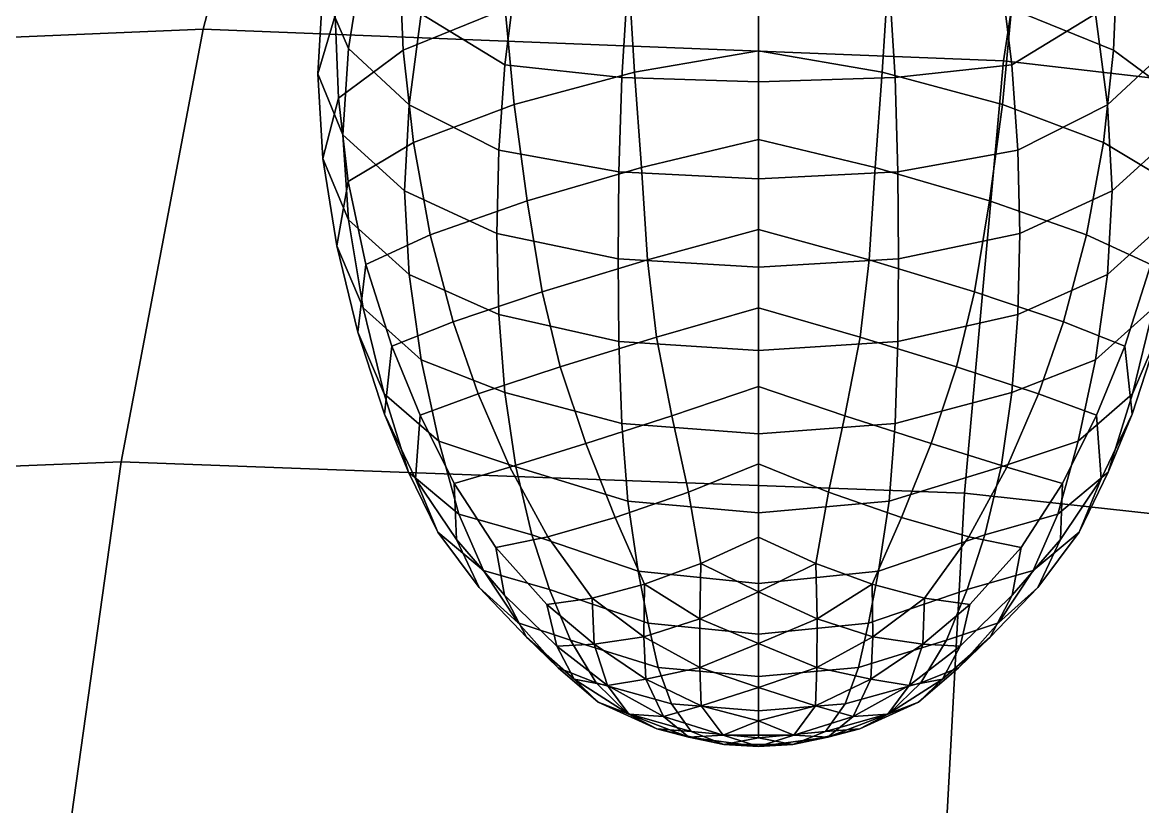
# Model space of a CAD drawing. Header units: metres. Extents: x -101 to 101, y 6 to 129.
# Drawn here: x -36.87 to -13.92, y 62.77 to 78.83 of the extents above; entities that cross this region are included whole.
import ezdxf

# ---------------------------------------------------------------- set-up
doc = ezdxf.new("R2010")
doc.units = ezdxf.units.M

msp = doc.modelspace()

# ---------------------------------------------------------------- linework, layer by layer
at = {"layer": 'layer1', "color": 1}
for points in [[(-30.95358, 87.17583, 74.72855), (-45.64843, 86.51891, 67.53748), (-48.56454, 78.04726, 72.28439), (-33.16495, 78.69375, 80.06726)], [(-45.64843, 86.51891, -67.53748), (-30.95358, 87.17583, -74.72855), (-33.16495, 78.69375, -80.06726), (-48.56454, 78.04726, -72.2844)], [(-15.4779, 86.51891, 80.03452), (-30.95358, 87.17583, 74.72855), (-33.16495, 78.69375, 80.06726), (-16.77247, 78.04726, 85.45311)], [(-30.95358, 87.17583, -74.72855), (-15.47789, 86.51891, -80.03452), (-16.77246, 78.04727, -85.4531), (-33.16495, 78.69375, -80.06726)], [(0, 84.54813, 83.13286), (-15.4779, 86.51891, 80.03452), (-16.77247, 78.04726, 85.45311), (0, 76.10783, 88.18804)], [(-15.47789, 86.51891, -80.03452), (0.00001, 84.54813, -83.13286), (0.00001, 76.10783, -88.18804), (-16.77246, 78.04727, -85.4531)], [(-30.42705, 81.34284, 88.49245), (-29.88596, 80.19041, 85.97478), (-30.1871, 78.30171, 86.78713), (-30.71112, 79.52444, 89.34252)], [(-27.05131, 80.91199, 96.59987), (-29.14149, 80.03307, 94.79779), (-29.07008, 78.26147, 95.57789), (-26.98105, 79.11202, 97.37018)], [(-28.34048, 80.89237, 83.06013), (-26.763, 79.75142, 81.50436), (-26.98526, 77.96665, 82.03447), (-28.69669, 79.00831, 83.70596)], [(-16.8241, 79.75142, 81.50436), (-15.24663, 80.89237, 83.06013), (-14.89042, 79.00831, 83.70596), (-16.60185, 77.96665, 82.03447)], [(-14.44562, 80.03307, 94.79781), (-16.5358, 80.91197, 96.59987), (-16.60605, 79.11202, 97.37018), (-14.51703, 78.26147, 95.57792)], [(-30.39575, 80.64626, 91.78765), (-30.71112, 79.52444, 89.34252), (-30.81327, 77.77757, 90.1733), (-30.45881, 78.9739, 92.62613)], [(-29.88596, 80.19041, 85.97478), (-28.69669, 79.00831, 83.70596), (-28.94596, 77.14297, 84.45975), (-30.1871, 78.30171, 86.78713)], [(-14.89042, 79.00831, 83.70596), (-13.70115, 80.19041, 85.9748), (-13.4, 78.30171, 86.78713), (-14.64113, 77.14297, 84.45975)], [(-29.14149, 80.03307, 94.79779), (-30.45881, 78.9739, 92.62613), (-30.39575, 77.28354, 93.42778), (-29.07008, 78.26147, 95.57789)], [(-21.79355, 80.02329, 99.04516), (-24.44884, 79.73329, 98.59564), (-24.32959, 77.81544, 99.2418), (-21.79355, 78.25212, 99.67288)], [(-19.13827, 79.73329, 98.59564), (-21.79355, 80.02329, 99.04516), (-21.79355, 78.25212, 99.67288), (-19.25752, 77.81544, 99.2418)], [(-13.12829, 78.97391, 92.62615), (-14.44562, 80.03307, 94.79781), (-14.51703, 78.26147, 95.57792), (-13.19135, 77.28354, 93.4278)], [(-26.763, 79.75142, 81.50436), (-24.46996, 79.65963, 80.53264), (-24.59332, 77.70142, 81.02641), (-26.98526, 77.96665, 82.03447)], [(-24.44884, 79.73329, 98.59564), (-26.98105, 79.11202, 97.37018), (-26.79494, 77.1539, 98.04024), (-24.32959, 77.81544, 99.2418)], [(-24.46996, 79.65963, 80.53264), (-21.79355, 79.629, 80.20876), (-21.79355, 77.61301, 80.69037), (-24.59332, 77.70142, 81.02641)], [(-21.79355, 79.629, 80.20876), (-19.11714, 79.65963, 80.53264), (-18.99379, 77.70142, 81.02641), (-21.79355, 77.61301, 80.69037)], [(-16.60605, 79.11202, 97.37018), (-19.13827, 79.73329, 98.59564), (-19.25752, 77.81544, 99.2418), (-16.79216, 77.1539, 98.04024)], [(-19.11714, 79.65963, 80.53264), (-16.8241, 79.75142, 81.50436), (-16.60185, 77.96665, 82.03447), (-18.99379, 77.70142, 81.02641)], [(-30.71112, 79.52444, 89.34252), (-30.1871, 78.30171, 86.78713), (-30.30078, 76.52792, 87.61116), (-30.81327, 77.77757, 90.1733)], [(-30.45881, 78.9739, 92.62613), (-30.81327, 77.77757, 90.1733), (-30.71112, 76.04737, 91.03839), (-30.39575, 77.28354, 93.42778)], [(-26.98105, 79.11202, 97.37018), (-29.07008, 78.26147, 95.57789), (-28.8597, 76.37262, 96.28357), (-26.79494, 77.1539, 98.04024)], [(-28.69669, 79.00831, 83.70596), (-26.98526, 77.96665, 82.03447), (-27.11, 76.21323, 82.69861), (-28.94596, 77.14297, 84.45975)], [(-14.51703, 78.26147, 95.57792), (-16.60605, 79.11202, 97.37018), (-16.79216, 77.1539, 98.04024), (-14.72741, 76.37261, 96.28357)], [(-16.60185, 77.96665, 82.03447), (-14.89042, 79.00831, 83.70596), (-14.64113, 77.14297, 84.45975), (-16.47711, 76.21323, 82.69861)], [(-33.16495, 78.69375, 80.06726), (-48.56454, 78.04726, 72.28439), (-51.02488, 69.1883, 75.87412), (-34.84261, 69.83003, 84.11749)], [(-48.56454, 78.04726, -72.2844), (-33.16495, 78.69375, -80.06726), (-34.84261, 69.83003, -84.11749), (-51.02488, 69.1883, -75.87412)], [(-16.77247, 78.04726, 85.45311), (-33.16495, 78.69375, 80.06726), (-34.84261, 69.83003, 84.11749), (-17.57107, 69.1883, 89.73115)], [(-33.16495, 78.69375, -80.06726), (-16.77246, 78.04727, -85.4531), (-17.57106, 69.1883, -89.73114), (-34.84261, 69.83003, -84.11749)], [(-29.07008, 78.26147, 95.57789), (-30.39575, 77.28354, 93.42778), (-30.19391, 75.57665, 94.1873), (-28.8597, 76.37262, 96.28357)], [(-30.1871, 78.30171, 86.78713), (-28.94596, 77.14297, 84.45975), (-29.03984, 75.38488, 85.26758), (-30.30078, 76.52792, 87.61116)], [(-21.79355, 78.25212, 99.67288), (-24.32959, 77.81544, 99.2418), (-24.18567, 75.86015, 99.74158), (-21.79355, 76.43571, 100.13808)], [(-19.25752, 77.81544, 99.2418), (-21.79355, 78.25212, 99.67288), (-21.79355, 76.43571, 100.13808), (-19.40144, 75.86017, 99.74158)], [(-13.19135, 77.28354, 93.4278), (-14.51703, 78.26147, 95.57792), (-14.72741, 76.37261, 96.28357), (-13.3932, 75.57667, 94.1873)], [(-14.64113, 77.14297, 84.45975), (-13.4, 78.30171, 86.78713), (-13.28632, 76.52793, 87.61116), (-14.54727, 75.38488, 85.26758)], [(0, 76.10783, 88.18804), (-16.77247, 78.04726, 85.45311), (-17.57107, 69.1883, 89.73115), (0, 67.26311, 92.38795)], [(-16.77246, 78.04727, -85.4531), (0.00001, 76.10783, -88.18804), (0.00001, 67.26311, -92.38795), (-17.57106, 69.1883, -89.73114)], [(-30.81327, 77.77757, 90.1733), (-30.30078, 76.52792, 87.61116), (-30.1871, 74.78651, 88.50158), (-30.71112, 76.04737, 91.03839)], [(-26.98526, 77.96665, 82.03447), (-24.59332, 77.70142, 81.02641), (-24.64963, 75.77462, 81.65419), (-27.11, 76.21323, 82.69861)], [(-24.32959, 77.81544, 99.2418), (-26.79494, 77.1539, 98.04024), (-26.52993, 75.17564, 98.59926), (-24.18567, 75.86015, 99.74158)], [(-16.79216, 77.1539, 98.04024), (-19.25752, 77.81544, 99.2418), (-19.40144, 75.86017, 99.74158), (-17.05717, 75.17564, 98.59926)], [(-18.99379, 77.70142, 81.02641), (-16.60185, 77.96665, 82.03447), (-16.47711, 76.21323, 82.69861), (-18.93747, 75.7746, 81.65417)], [(-24.59332, 77.70142, 81.02641), (-21.79355, 77.61301, 80.69037), (-21.79355, 75.62836, 81.30605), (-24.64963, 75.77462, 81.65419)], [(-21.79355, 77.61301, 80.69037), (-18.99379, 77.70142, 81.02641), (-18.93747, 75.7746, 81.65417), (-21.79355, 75.62836, 81.30605)], [(-30.39575, 77.28354, 93.42778), (-30.71112, 76.04737, 91.03839), (-30.42705, 74.25802, 91.94792), (-30.19391, 75.57665, 94.1873)], [(-28.94596, 77.14297, 84.45975), (-27.11, 76.21323, 82.69861), (-27.14897, 74.50837, 83.47045), (-29.03984, 75.38488, 85.26758)], [(-26.79494, 77.1539, 98.04024), (-28.8597, 76.37262, 96.28357), (-28.51619, 74.4809, 96.91368), (-26.52993, 75.17564, 98.59926)], [(-14.72741, 76.37261, 96.28357), (-16.79216, 77.1539, 98.04024), (-17.05717, 75.17564, 98.59926), (-15.07092, 74.48091, 96.9137)], [(-16.47711, 76.21323, 82.69861), (-14.64113, 77.14297, 84.45975), (-14.54727, 75.38488, 85.26758), (-16.43813, 74.50837, 83.47045)], [(-30.30078, 76.52792, 87.61116), (-29.03984, 75.38488, 85.26758), (-28.94597, 73.66589, 86.15562), (-30.1871, 74.78651, 88.50158)], [(-21.79355, 76.43571, 100.13808), (-24.18567, 75.86015, 99.74158), (-24.06198, 73.96935, 100.06827), (-21.79355, 74.58944, 100.41106)], [(-19.40144, 75.86017, 99.74158), (-21.79355, 76.43571, 100.13808), (-21.79355, 74.58944, 100.41106), (-19.52512, 73.96935, 100.06827)], [(-14.54727, 75.38488, 85.26758), (-13.28632, 76.52793, 87.61116), (-13.4, 74.78651, 88.50159), (-14.64113, 73.66589, 86.15562)], [(-28.8597, 76.37262, 96.28357), (-30.19391, 75.57665, 94.1873), (-29.83429, 73.87476, 94.88737), (-28.51619, 74.4809, 96.91368)], [(-27.11, 76.21323, 82.69861), (-24.64963, 75.77462, 81.65419), (-24.66304, 73.99091, 82.40948), (-27.14897, 74.50837, 83.47045)], [(-18.93747, 75.7746, 81.65417), (-16.47711, 76.21323, 82.69861), (-16.43813, 74.50837, 83.47045), (-18.92407, 73.99091, 82.40948)], [(-13.3932, 75.57667, 94.1873), (-14.72741, 76.37261, 96.28357), (-15.07092, 74.48091, 96.9137), (-13.75282, 73.87478, 94.88737)], [(-30.71112, 76.04737, 91.03839), (-30.1871, 74.78651, 88.50158), (-29.88596, 72.98362, 89.48978), (-30.42705, 74.25802, 91.94792)], [(-24.18567, 75.86015, 99.74158), (-26.52993, 75.17564, 98.59926), (-26.22301, 73.31522, 99.03665), (-24.06198, 73.96935, 100.06827)], [(-24.64963, 75.77462, 81.65419), (-21.79355, 75.62836, 81.30605), (-21.79355, 73.81839, 82.05582), (-24.66304, 73.99091, 82.40948)], [(-21.79355, 75.62836, 81.30605), (-18.93747, 75.7746, 81.65417), (-18.92407, 73.99091, 82.40948), (-21.79355, 73.81839, 82.05582)], [(-17.05717, 75.17564, 98.59926), (-19.40144, 75.86017, 99.74158), (-19.52512, 73.96935, 100.06827), (-17.36409, 73.31522, 99.03665)], [(-30.19391, 75.57665, 94.1873), (-30.42705, 74.25802, 91.94792), (-29.99459, 72.4863, 92.8241), (-29.83429, 73.87476, 94.88737)], [(-29.03984, 75.38488, 85.26758), (-27.14897, 74.50837, 83.47045), (-27.11, 72.85052, 84.33874), (-28.94597, 73.66589, 86.15562)], [(-16.43813, 74.50837, 83.47045), (-14.54727, 75.38488, 85.26758), (-14.64113, 73.66589, 86.15562), (-16.47711, 72.85052, 84.33874)], [(-26.52993, 75.17564, 98.59926), (-28.51619, 74.4809, 96.91368), (-28.04539, 72.70067, 97.46707), (-26.22301, 73.31522, 99.03665)], [(-15.07092, 74.48091, 96.9137), (-17.05717, 75.17564, 98.59926), (-17.36409, 73.31522, 99.03665), (-15.54171, 72.70067, 97.46707)], [(-30.1871, 74.78651, 88.50158), (-28.94597, 73.66589, 86.15562), (-28.69669, 71.92348, 87.16145), (-29.88596, 72.98362, 89.48978)], [(-21.79355, 74.58944, 100.41106), (-24.06198, 73.96935, 100.06827), (-23.87827, 72.38497, 100.17055), (-21.79355, 72.98868, 100.5133)], [(-19.52512, 73.96935, 100.06827), (-21.79355, 74.58944, 100.41106), (-21.79355, 72.98868, 100.5133), (-19.70884, 72.38497, 100.17055)], [(-14.64113, 73.66589, 86.15562), (-13.4, 74.78651, 88.50159), (-13.70114, 72.9836, 89.48979), (-14.89041, 71.92348, 87.16145)], [(-28.51619, 74.4809, 96.91368), (-29.83429, 73.87476, 94.88737), (-29.29788, 72.19932, 95.51063), (-28.04539, 72.70067, 97.46707)], [(-27.14897, 74.50837, 83.47045), (-24.66304, 73.99091, 82.40948), (-24.64963, 72.29755, 83.35006), (-27.11, 72.85052, 84.33874)], [(-18.92407, 73.99091, 82.40948), (-16.43813, 74.50837, 83.47045), (-16.47711, 72.85052, 84.33874), (-18.93747, 72.29753, 83.35007)], [(-13.75282, 73.87478, 94.88737), (-15.07092, 74.48091, 96.9137), (-15.54171, 72.70067, 97.46707), (-14.28922, 72.19932, 95.51063)], [(-30.42705, 74.25802, 91.94792), (-29.88596, 72.98362, 89.48978), (-29.45717, 71.22629, 90.50191), (-29.99459, 72.4863, 92.8241)], [(-13.70114, 72.9836, 89.48979), (-13.16006, 74.25802, 91.94794), (-13.59251, 72.4863, 92.82411), (-14.12993, 71.22629, 90.50191)], [(-29.83429, 73.87476, 94.88737), (-29.99459, 72.4863, 92.8241), (-29.44735, 70.80914, 93.58894), (-29.29788, 72.19932, 95.51063)], [(-24.06198, 73.96935, 100.06827), (-26.22301, 73.31522, 99.03665), (-25.85294, 71.77614, 99.22058), (-23.87827, 72.38497, 100.17055)], [(-24.66304, 73.99091, 82.40948), (-21.79355, 73.81839, 82.05582), (-21.79355, 72.11324, 83.02049), (-24.64963, 72.29755, 83.35006)], [(-21.79355, 73.81839, 82.05582), (-18.92407, 73.99091, 82.40948), (-18.93747, 72.29753, 83.35007), (-21.79355, 72.11324, 83.02049)], [(-17.36409, 73.31522, 99.03665), (-19.52512, 73.96935, 100.06827), (-19.70884, 72.38497, 100.17055), (-17.73417, 71.77614, 99.22058)], [(-13.59251, 72.4863, 92.82411), (-13.75282, 73.87478, 94.88737), (-14.28922, 72.19932, 95.51063), (-14.13975, 70.80914, 93.58894)], [(-28.94597, 73.66589, 86.15562), (-27.11, 72.85052, 84.33874), (-26.98526, 71.24767, 85.31154), (-28.69669, 71.92348, 87.16145)], [(-16.47711, 72.85052, 84.33874), (-14.64113, 73.66589, 86.15562), (-14.89041, 71.92348, 87.16145), (-16.60184, 71.24767, 85.31154)], [(-26.22301, 73.31522, 99.03665), (-28.04539, 72.70067, 97.46707), (-27.52901, 71.22222, 97.78658), (-25.85294, 71.77614, 99.22058)], [(-15.54171, 72.70067, 97.46707), (-17.36409, 73.31522, 99.03665), (-17.73417, 71.77614, 99.22058), (-16.0581, 71.22222, 97.78658)], [(-29.88596, 72.98362, 89.48978), (-28.69669, 71.92348, 87.16145), (-28.34048, 70.25459, 88.24847), (-29.45717, 71.22629, 90.50191)], [(-21.79355, 72.98868, 100.5133), (-23.87827, 72.38497, 100.17055), (-23.56489, 70.77582, 100.08672), (-21.79355, 71.37247, 100.48872)], [(-19.70884, 72.38497, 100.17055), (-21.79355, 72.98868, 100.5133), (-21.79355, 71.37247, 100.48872), (-20.02221, 70.77582, 100.08672)], [(-14.89041, 71.92348, 87.16145), (-13.70114, 72.9836, 89.48979), (-14.12993, 71.22629, 90.50191), (-15.24662, 70.25459, 88.24849)], [(-27.11, 72.85052, 84.33874), (-24.64963, 72.29755, 83.35006), (-24.59332, 70.61656, 84.4819), (-26.98526, 71.24767, 85.31154)], [(-18.93747, 72.29753, 83.35007), (-16.47711, 72.85052, 84.33874), (-16.60184, 71.24767, 85.31154), (-18.99379, 70.61656, 84.4819)], [(-28.04539, 72.70067, 97.46707), (-29.29788, 72.19932, 95.51063), (-28.71788, 70.78332, 95.99159), (-27.52901, 71.22222, 97.78658)], [(-14.28922, 72.19932, 95.51063), (-15.54171, 72.70067, 97.46707), (-16.0581, 71.22222, 97.78658), (-14.86922, 70.78332, 95.99159)], [(-29.99459, 72.4863, 92.8241), (-29.45717, 71.22629, 90.50191), (-28.96055, 69.6218, 91.464), (-29.44735, 70.80914, 93.58894)], [(-23.87827, 72.38497, 100.17055), (-25.85294, 71.77614, 99.22058), (-25.32937, 70.203, 99.18608), (-23.56489, 70.77582, 100.08672)], [(-24.64963, 72.29755, 83.35006), (-21.79355, 72.11324, 83.02049), (-21.79355, 70.4062, 84.20538), (-24.59332, 70.61656, 84.4819)], [(-21.79355, 72.11324, 83.02049), (-18.93747, 72.29753, 83.35007), (-18.99379, 70.61656, 84.4819), (-21.79355, 70.4062, 84.20538)], [(-17.73417, 71.77614, 99.22058), (-19.70884, 72.38497, 100.17055), (-20.02221, 70.77582, 100.08672), (-18.25774, 70.203, 99.18608)], [(-14.12993, 71.22629, 90.50191), (-13.59251, 72.4863, 92.82411), (-14.13975, 70.80914, 93.58894), (-14.62655, 69.6218, 91.464)], [(-29.29788, 72.19932, 95.51063), (-29.44735, 70.80914, 93.58894), (-28.81742, 69.48394, 94.22249), (-28.71788, 70.78332, 95.99159)], [(-14.13975, 70.80914, 93.58894), (-14.28922, 72.19932, 95.51063), (-14.86922, 70.78332, 95.99159), (-14.76968, 69.48392, 94.22249)], [(-28.69669, 71.92348, 87.16145), (-26.98526, 71.24767, 85.31154), (-26.76299, 69.73106, 86.39158), (-28.34048, 70.25459, 88.24847)], [(-16.60184, 71.24767, 85.31154), (-14.89041, 71.92348, 87.16145), (-15.24662, 70.25459, 88.24849), (-16.8241, 69.73106, 86.39158)], [(-25.85294, 71.77614, 99.22058), (-27.52901, 71.22222, 97.78658), (-26.88331, 69.71892, 97.91971), (-25.32937, 70.203, 99.18608)], [(-16.0581, 71.22222, 97.78658), (-17.73417, 71.77614, 99.22058), (-18.25774, 70.203, 99.18608), (-16.70379, 69.71892, 97.91971)], [(-21.79355, 71.37247, 100.48872), (-23.56489, 70.77582, 100.08672), (-23.22723, 69.20788, 99.82054), (-21.79355, 69.7897, 100.2659)], [(-20.02221, 70.77582, 100.08672), (-21.79355, 71.37247, 100.48872), (-21.79355, 69.7897, 100.2659), (-20.35988, 69.20788, 99.82054)], [(-29.45717, 71.22629, 90.50191), (-28.34048, 70.25459, 88.24847), (-27.92583, 68.75636, 89.38009), (-28.96055, 69.6218, 91.464)], [(-27.52901, 71.22222, 97.78658), (-28.71788, 70.78332, 95.99159), (-28.02306, 69.38837, 96.42075), (-26.88331, 69.71892, 97.91971)], [(-26.98526, 71.24767, 85.31154), (-24.59332, 70.61656, 84.4819), (-24.46996, 69.02185, 85.72099), (-26.76299, 69.73106, 86.39158)], [(-18.99379, 70.61656, 84.4819), (-16.60184, 71.24767, 85.31154), (-16.8241, 69.73106, 86.39158), (-19.11714, 69.02185, 85.72099)], [(-14.86922, 70.78332, 95.99159), (-16.0581, 71.22222, 97.78658), (-16.70379, 69.71892, 97.91971), (-15.56405, 69.38837, 96.42075)], [(-15.24662, 70.25459, 88.24849), (-14.12993, 71.22629, 90.50191), (-14.62655, 69.6218, 91.464), (-15.66127, 68.75636, 89.3801)], [(-29.44735, 70.80914, 93.58894), (-28.96055, 69.6218, 91.464), (-28.36177, 68.39124, 92.28062), (-28.81742, 69.48394, 94.22249)], [(-28.71788, 70.78332, 95.99159), (-28.81742, 69.48394, 94.22249), (-27.97805, 68.24191, 94.89143), (-28.02306, 69.38837, 96.42075)], [(-23.56489, 70.77582, 100.08672), (-25.32937, 70.203, 99.18608), (-24.72804, 68.68811, 99.00408), (-23.22723, 69.20788, 99.82054)], [(-18.25774, 70.203, 99.18608), (-20.02221, 70.77582, 100.08672), (-20.35988, 69.20788, 99.82054), (-18.85907, 68.68811, 99.00408)], [(-14.76968, 69.48392, 94.22249), (-14.86922, 70.78332, 95.99159), (-15.56405, 69.38837, 96.42075), (-15.60905, 68.24191, 94.89143)], [(-14.62655, 69.6218, 91.464), (-14.13975, 70.80914, 93.58894), (-14.76968, 69.48392, 94.22249), (-15.22533, 68.39126, 92.28064)], [(-24.59332, 70.61656, 84.4819), (-21.79355, 70.4062, 84.20538), (-21.79355, 68.78546, 85.49747), (-24.46996, 69.02185, 85.72099)], [(-21.79355, 70.4062, 84.20538), (-18.99379, 70.61656, 84.4819), (-19.11714, 69.02185, 85.72099), (-21.79355, 68.78546, 85.49747)], [(-28.34048, 70.25459, 88.24847), (-26.76299, 69.73106, 86.39158), (-26.43149, 68.33206, 87.58159), (-27.92583, 68.75636, 89.38009)], [(-16.8241, 69.73106, 86.39158), (-15.24662, 70.25459, 88.24849), (-15.66127, 68.75636, 89.3801), (-17.15562, 68.33206, 87.58159)], [(-25.32937, 70.203, 99.18608), (-26.88331, 69.71892, 97.91971), (-26.10642, 68.29086, 97.94036), (-24.72804, 68.68811, 99.00408)], [(-16.70379, 69.71892, 97.91971), (-18.25774, 70.203, 99.18608), (-18.85907, 68.68811, 99.00408), (-17.48069, 68.29085, 97.94036)], [(-34.84261, 69.83003, 84.11749), (-51.02488, 69.1883, 75.87412), (-53.26536, 59.36755, 78.86961), (-36.2457, 59.82972, 87.50484)], [(-51.02488, 69.1883, -75.87412), (-34.84261, 69.83003, -84.11749), (-36.24569, 59.82972, -87.50484), (-53.26535, 59.36755, -78.86961)], [(-17.57107, 69.1883, 89.73115), (-34.84261, 69.83003, 84.11749), (-36.2457, 59.82972, 87.50484), (-18.10493, 59.36755, 93.43353)], [(-34.84261, 69.83003, -84.11749), (-17.57106, 69.1883, -89.73114), (-18.10493, 59.36756, -93.43353), (-36.24569, 59.82972, -87.50484)], [(-21.79355, 69.7897, 100.2659), (-23.22723, 69.20788, 99.82054), (-22.97061, 67.74703, 99.37568), (-21.79355, 68.28924, 99.77343)], [(-20.35988, 69.20788, 99.82054), (-21.79355, 69.7897, 100.2659), (-21.79355, 68.28924, 99.77343), (-20.6165, 67.74703, 99.37568)], [(-28.96055, 69.6218, 91.464), (-27.92583, 68.75636, 89.38009), (-27.42296, 67.60253, 90.36514), (-28.36177, 68.39124, 92.28062)], [(-26.88331, 69.71892, 97.91971), (-28.02306, 69.38837, 96.42075), (-27.17272, 68.07645, 96.7532), (-26.10642, 68.29086, 97.94036)], [(-26.76299, 69.73106, 86.39158), (-24.46996, 69.02185, 85.72099), (-24.25543, 67.58735, 86.9833), (-26.43149, 68.33206, 87.58159)], [(-19.11714, 69.02185, 85.72099), (-16.8241, 69.73106, 86.39158), (-17.15562, 68.33206, 87.58159), (-19.33167, 67.58736, 86.9833)], [(-15.56405, 69.38837, 96.42075), (-16.70379, 69.71892, 97.91971), (-17.48069, 68.29085, 97.94036), (-16.41438, 68.07645, 96.7532)], [(-15.66127, 68.75636, 89.3801), (-14.62655, 69.6218, 91.464), (-15.22533, 68.39126, 92.28064), (-16.16414, 67.60253, 90.36514)], [(-28.81742, 69.48394, 94.22249), (-28.36177, 68.39124, 92.28062), (-27.51463, 67.25474, 93.1412), (-27.97805, 68.24191, 94.89143)], [(-28.02306, 69.38837, 96.42075), (-27.97805, 68.24191, 94.89143), (-26.99247, 67.09543, 95.48933), (-27.17272, 68.07645, 96.7532)], [(-15.60905, 68.24191, 94.89143), (-15.56405, 69.38837, 96.42075), (-16.41438, 68.07645, 96.7532), (-16.59463, 67.09543, 95.48933)], [(-15.22533, 68.39126, 92.28064), (-14.76968, 69.48392, 94.22249), (-15.60905, 68.24191, 94.89143), (-16.07248, 67.25474, 93.1412)], [(-23.22723, 69.20788, 99.82054), (-24.72804, 68.68811, 99.00408), (-24.12471, 67.32364, 98.74566), (-22.97061, 67.74703, 99.37568)], [(-18.85907, 68.68811, 99.00408), (-20.35988, 69.20788, 99.82054), (-20.6165, 67.74703, 99.37568), (-19.46239, 67.32364, 98.74566)], [(0, 67.26311, 92.38795), (-17.57107, 69.1883, 89.73115), (-18.10493, 59.36755, 93.43353), (0, 57.98105, 96.17644)], [(-17.57106, 69.1883, -89.73114), (0.00001, 67.26311, -92.38795), (0.00001, 57.98105, -96.17644), (-18.10493, 59.36756, -93.43353)], [(-24.46996, 69.02185, 85.72099), (-21.79355, 68.78546, 85.49747), (-21.79355, 67.33913, 86.78385), (-24.25543, 67.58735, 86.9833)], [(-21.79355, 68.78546, 85.49747), (-19.11714, 69.02185, 85.72099), (-19.33167, 67.58736, 86.9833), (-21.79355, 67.33913, 86.78385)], [(-27.92583, 68.75636, 89.38009), (-26.43149, 68.33206, 87.58159), (-26.07302, 67.21494, 88.67535), (-27.42296, 67.60253, 90.36514)], [(-24.72804, 68.68811, 99.00408), (-26.10642, 68.29086, 97.94036), (-25.19639, 67.03809, 97.92216), (-24.12471, 67.32364, 98.74566)], [(-17.48069, 68.29085, 97.94036), (-18.85907, 68.68811, 99.00408), (-19.46239, 67.32364, 98.74566), (-18.39071, 67.03809, 97.92218)], [(-17.15562, 68.33206, 87.58159), (-15.66127, 68.75636, 89.3801), (-16.16414, 67.60253, 90.36514), (-17.51408, 67.21494, 88.67535)], [(-28.36177, 68.39124, 92.28062), (-27.42296, 67.60253, 90.36514), (-26.71054, 66.53181, 91.38522), (-27.51463, 67.25474, 93.1412)], [(-16.16414, 67.60253, 90.36514), (-15.22533, 68.39126, 92.28064), (-16.07248, 67.25474, 93.1412), (-16.87657, 66.53181, 91.38522)], [(-27.97805, 68.24191, 94.89143), (-27.51463, 67.25474, 93.1412), (-26.54166, 66.24125, 93.98724), (-26.99247, 67.09543, 95.48933)], [(-26.10642, 68.29086, 97.94036), (-27.17272, 68.07645, 96.7532), (-26.12618, 66.90932, 96.94414), (-25.19639, 67.03809, 97.92216)], [(-26.43149, 68.33206, 87.58159), (-24.25543, 67.58735, 86.9833), (-24.04983, 66.52821, 88.16248), (-26.07302, 67.21494, 88.67535)], [(-21.79355, 68.28924, 99.77343), (-22.97061, 67.74703, 99.37568), (-21.79355, 67.1663, 99.19062)], [(-20.6165, 67.74703, 99.37568), (-21.79355, 68.28924, 99.77343), (-21.79355, 67.1663, 99.19062)], [(-19.33167, 67.58736, 86.9833), (-17.15562, 68.33206, 87.58159), (-17.51408, 67.21494, 88.67535), (-19.53727, 66.52821, 88.16248)], [(-16.41438, 68.07645, 96.7532), (-17.48069, 68.29085, 97.94036), (-18.39071, 67.03809, 97.92218), (-17.46092, 66.90932, 96.94414)], [(-16.07248, 67.25474, 93.1412), (-15.60905, 68.24191, 94.89143), (-16.59463, 67.09543, 95.48933), (-17.04544, 66.24125, 93.98724)], [(-27.17272, 68.07645, 96.7532), (-26.99247, 67.09543, 95.48933), (-25.92385, 66.05664, 95.90989), (-26.12618, 66.90932, 96.94414)], [(-16.59463, 67.09543, 95.48933), (-16.41438, 68.07645, 96.7532), (-17.46092, 66.90932, 96.94414), (-17.66325, 66.05663, 95.90989)], [(-22.97061, 67.74703, 99.37568), (-24.12471, 67.32364, 98.74566), (-22.99581, 66.61195, 98.69987)], [(-22.97061, 67.74703, 99.37568), (-22.99581, 66.61195, 98.69987), (-21.79355, 67.1663, 99.19062)], [(-20.6165, 67.74703, 99.37568), (-21.79355, 67.1663, 99.19062), (-20.5913, 66.61195, 98.69987)], [(-19.46239, 67.32364, 98.74566), (-20.6165, 67.74703, 99.37568), (-20.5913, 66.61195, 98.69987)], [(-27.42296, 67.60253, 90.36514), (-26.07302, 67.21494, 88.67535), (-25.6436, 66.17809, 89.83869), (-26.71054, 66.53181, 91.38522)], [(-24.25543, 67.58735, 86.9833), (-21.79355, 67.33913, 86.78385), (-21.79355, 66.2993, 87.9915), (-24.04983, 66.52821, 88.16248)], [(-21.79355, 67.33913, 86.78385), (-19.33167, 67.58736, 86.9833), (-19.53727, 66.52821, 88.16248), (-21.79355, 66.2993, 87.9915)], [(-17.51408, 67.21494, 88.67535), (-16.16414, 67.60253, 90.36514), (-16.87657, 66.53181, 91.38522), (-17.94351, 66.17809, 89.83869)], [(-27.51463, 67.25474, 93.1412), (-26.71054, 66.53181, 91.38522), (-25.89272, 65.61169, 92.4472), (-26.54166, 66.24125, 93.98724)], [(-24.12471, 67.32364, 98.74566), (-25.19639, 67.03809, 97.92216), (-24.13772, 66.24824, 97.95421)], [(-24.12471, 67.32364, 98.74566), (-24.13772, 66.24824, 97.95421), (-22.99581, 66.61195, 98.69987)], [(-19.46239, 67.32364, 98.74566), (-20.5913, 66.61195, 98.69987), (-19.44939, 66.24824, 97.95422)], [(-18.39071, 67.03809, 97.92218), (-19.46239, 67.32364, 98.74566), (-19.44939, 66.24824, 97.95422)], [(-16.87657, 66.53181, 91.38522), (-16.07248, 67.25474, 93.1412), (-17.04544, 66.24125, 93.98724), (-17.69438, 65.61169, 92.4472)], [(-26.99247, 67.09543, 95.48933), (-26.54166, 66.24125, 93.98724), (-25.56544, 65.37982, 94.76028), (-25.92385, 66.05664, 95.90989)], [(-25.19639, 67.03809, 97.92216), (-26.12618, 66.90932, 96.94414), (-25.15984, 66.09415, 96.99239)], [(-26.07302, 67.21494, 88.67535), (-24.04983, 66.52821, 88.16248), (-23.84446, 65.61899, 89.51362), (-25.6436, 66.17809, 89.83869)], [(-25.19639, 67.03809, 97.92216), (-25.15984, 66.09415, 96.99239), (-24.13772, 66.24824, 97.95421)], [(-21.79355, 67.1663, 99.19062), (-22.99581, 66.61195, 98.69987), (-21.79355, 66.11172, 98.46047)], [(-20.5913, 66.61195, 98.69987), (-21.79355, 67.1663, 99.19062), (-21.79355, 66.11172, 98.46047)], [(-19.53727, 66.52821, 88.16248), (-17.51408, 67.21494, 88.67535), (-17.94351, 66.17809, 89.83869), (-19.74265, 65.61899, 89.51362)], [(-18.39071, 67.03809, 97.92218), (-19.44939, 66.24824, 97.95422), (-18.42727, 66.09415, 96.99239)], [(-17.46092, 66.90932, 96.94414), (-18.39071, 67.03809, 97.92218), (-18.42727, 66.09415, 96.99239)], [(-17.04544, 66.24125, 93.98724), (-16.59463, 67.09543, 95.48933), (-17.66325, 66.05663, 95.90989), (-18.02166, 65.37982, 94.76028)], [(-26.12618, 66.90932, 96.94414), (-25.92385, 66.05664, 95.90989), (-25.15984, 66.09415, 96.99239)], [(-17.66325, 66.05663, 95.90989), (-17.46092, 66.90932, 96.94414), (-18.42727, 66.09415, 96.99239)], [(-22.99581, 66.61195, 98.69987), (-24.13772, 66.24824, 97.95421), (-22.99364, 65.61382, 97.8475)], [(-22.99581, 66.61195, 98.69987), (-22.99364, 65.61382, 97.8475), (-21.79355, 66.11172, 98.46047)], [(-20.5913, 66.61195, 98.69987), (-21.79355, 66.11172, 98.46047), (-20.59346, 65.61382, 97.8475)], [(-19.44939, 66.24824, 97.95422), (-20.5913, 66.61195, 98.69987), (-20.59346, 65.61382, 97.8475)], [(-26.71054, 66.53181, 91.38522), (-25.6436, 66.17809, 89.83869), (-25.11806, 65.30436, 91.06962), (-25.89272, 65.61169, 92.4472)], [(-24.04983, 66.52821, 88.16248), (-21.79355, 66.2993, 87.9915), (-21.79355, 65.43258, 89.40527), (-23.84446, 65.61899, 89.51362)], [(-21.79355, 66.2993, 87.9915), (-19.53727, 66.52821, 88.16248), (-19.74265, 65.61899, 89.51362), (-21.79355, 65.43258, 89.40527)], [(-17.94351, 66.17809, 89.83869), (-16.87657, 66.53181, 91.38522), (-17.69438, 65.61169, 92.4472), (-18.46905, 65.30436, 91.06962)], [(-26.54166, 66.24125, 93.98724), (-25.89272, 65.61169, 92.4472), (-25.07368, 64.90961, 93.55814), (-25.56544, 65.37982, 94.76028)], [(-25.92385, 66.05664, 95.90989), (-24.88075, 65.24575, 95.89882), (-25.15984, 66.09415, 96.99239)], [(-25.6436, 66.17809, 89.83869), (-23.84446, 65.61899, 89.51362), (-23.57299, 64.87283, 90.93243), (-25.11806, 65.30436, 91.06962)], [(-24.13772, 66.24824, 97.95421), (-25.15984, 66.09415, 96.99239), (-24.09603, 65.37838, 96.95689)], [(-25.15984, 66.09415, 96.99239), (-24.88075, 65.24575, 95.89882), (-24.09603, 65.37838, 96.95689)], [(-24.13772, 66.24824, 97.95421), (-24.09603, 65.37838, 96.95689), (-22.99364, 65.61382, 97.8475)], [(-21.79355, 66.11172, 98.46047), (-22.99364, 65.61382, 97.8475), (-21.79355, 65.20393, 97.57906)], [(-20.59346, 65.61382, 97.8475), (-21.79355, 66.11172, 98.46047), (-21.79355, 65.20393, 97.57906)], [(-19.44939, 66.24824, 97.95422), (-20.59346, 65.61382, 97.8475), (-19.49108, 65.37838, 96.95689)], [(-19.74265, 65.61899, 89.51362), (-17.94351, 66.17809, 89.83869), (-18.46905, 65.30436, 91.06962), (-20.01411, 64.87283, 90.93243)], [(-18.42727, 66.09415, 96.99239), (-19.44939, 66.24824, 97.95422), (-19.49108, 65.37838, 96.95689)], [(-18.70636, 65.24575, 95.89882), (-18.42727, 66.09415, 96.99239), (-19.49108, 65.37838, 96.95689)], [(-17.66325, 66.05663, 95.90989), (-18.42727, 66.09415, 96.99239), (-18.70636, 65.24575, 95.89882)], [(-17.69438, 65.61169, 92.4472), (-17.04544, 66.24125, 93.98724), (-18.02166, 65.37982, 94.76028), (-18.51342, 64.90961, 93.55812)], [(-25.92385, 66.05664, 95.90989), (-25.56544, 65.37982, 94.76028), (-24.88075, 65.24575, 95.89882)], [(-18.02166, 65.37982, 94.76028), (-17.66325, 66.05663, 95.90989), (-18.70636, 65.24575, 95.89882)], [(-23.84446, 65.61899, 89.51362), (-21.79355, 65.43258, 89.40527), (-21.79355, 64.72899, 90.88667), (-23.57299, 64.87283, 90.93243)], [(-21.79355, 65.43258, 89.40527), (-19.74265, 65.61899, 89.51362), (-20.01411, 64.87283, 90.93243), (-21.79355, 64.72899, 90.88667)], [(-25.89272, 65.61169, 92.4472), (-25.11806, 65.30436, 91.06962), (-24.47126, 64.67656, 92.36629), (-25.07368, 64.90961, 93.55814)], [(-22.99364, 65.61382, 97.8475), (-24.09603, 65.37838, 96.95689), (-22.96413, 64.83111, 96.81465)], [(-22.99364, 65.61382, 97.8475), (-22.96413, 64.83111, 96.81465), (-21.79355, 65.20393, 97.57906)], [(-20.59346, 65.61382, 97.8475), (-21.79355, 65.20393, 97.57906), (-20.62298, 64.83111, 96.81465)], [(-19.49108, 65.37838, 96.95689), (-20.59346, 65.61382, 97.8475), (-20.62298, 64.83111, 96.81465)], [(-18.46905, 65.30436, 91.06962), (-17.69438, 65.61169, 92.4472), (-18.51342, 64.90961, 93.55812), (-19.11584, 64.67656, 92.36629)], [(-25.56544, 65.37982, 94.76028), (-24.44458, 64.65727, 94.69225), (-24.88075, 65.24575, 95.89882)], [(-25.56544, 65.37982, 94.76028), (-25.07368, 64.90961, 93.55814), (-24.44458, 64.65727, 94.69225)], [(-25.11806, 65.30436, 91.06962), (-23.57299, 64.87283, 90.93243), (-23.16917, 64.30301, 92.31446), (-24.47126, 64.67656, 92.36629)], [(-24.88075, 65.24575, 95.89882), (-23.73534, 64.61316, 95.79582), (-24.09603, 65.37838, 96.95689)], [(-24.88075, 65.24575, 95.89882), (-24.44458, 64.65727, 94.69225), (-23.73534, 64.61316, 95.79582)], [(-24.09603, 65.37838, 96.95689), (-23.73534, 64.61316, 95.79582), (-22.96413, 64.83111, 96.81465)], [(-21.79355, 65.20393, 97.57906), (-22.96413, 64.83111, 96.81465), (-21.79355, 64.52126, 96.54258)], [(-20.62298, 64.83111, 96.81465), (-21.79355, 65.20393, 97.57906), (-21.79355, 64.52126, 96.54258)], [(-19.85176, 64.61316, 95.79582), (-19.49108, 65.37838, 96.95689), (-20.62298, 64.83111, 96.81465)], [(-20.01411, 64.87283, 90.93243), (-18.46905, 65.30436, 91.06962), (-19.11584, 64.67656, 92.36629), (-20.41794, 64.30301, 92.31446)], [(-18.70636, 65.24575, 95.89882), (-19.49108, 65.37838, 96.95689), (-19.85176, 64.61316, 95.79582)], [(-19.14253, 64.65729, 94.69225), (-18.70636, 65.24575, 95.89882), (-19.85176, 64.61316, 95.79582)], [(-18.51342, 64.90961, 93.55812), (-18.02166, 65.37982, 94.76028), (-19.14253, 64.65729, 94.69225)], [(-18.02166, 65.37982, 94.76028), (-18.70636, 65.24575, 95.89882), (-19.14253, 64.65729, 94.69225)], [(-25.07368, 64.90961, 93.55814), (-23.87403, 64.35936, 93.43557), (-24.44458, 64.65727, 94.69225)], [(-25.07368, 64.90961, 93.55814), (-24.47126, 64.67656, 92.36629), (-23.87403, 64.35936, 93.43557)], [(-23.73534, 64.61316, 95.79582), (-22.51701, 64.22787, 95.57784), (-22.96413, 64.83111, 96.81465)], [(-23.57299, 64.87283, 90.93243), (-21.79355, 64.72899, 90.88667), (-21.79355, 64.1785, 92.29716), (-23.16917, 64.30301, 92.31446)], [(-22.96413, 64.83111, 96.81465), (-22.51701, 64.22787, 95.57784), (-21.79355, 64.52126, 96.54258)], [(-21.79355, 64.72899, 90.88667), (-20.01411, 64.87283, 90.93243), (-20.41794, 64.30301, 92.31446), (-21.79355, 64.1785, 92.29716)], [(-21.0701, 64.22787, 95.57784), (-20.62298, 64.83111, 96.81465), (-21.79355, 64.52126, 96.54258)], [(-19.85176, 64.61316, 95.79582), (-20.62298, 64.83111, 96.81465), (-21.0701, 64.22787, 95.57784)], [(-19.11584, 64.67656, 92.36629), (-18.51342, 64.90961, 93.55812), (-19.71308, 64.35936, 93.43557)], [(-18.51342, 64.90961, 93.55812), (-19.14253, 64.65729, 94.69225), (-19.71308, 64.35936, 93.43557)], [(-24.47126, 64.67656, 92.36629), (-23.16917, 64.30301, 92.31446), (-23.87403, 64.35936, 93.43557)], [(-24.44458, 64.65727, 94.69225), (-23.21655, 64.19185, 94.52413), (-23.73534, 64.61316, 95.79582)], [(-24.44458, 64.65727, 94.69225), (-23.87403, 64.35936, 93.43557), (-23.21655, 64.19185, 94.52413)], [(-23.73534, 64.61316, 95.79582), (-23.21655, 64.19185, 94.52413), (-22.51701, 64.22787, 95.57784)], [(-22.51701, 64.22787, 95.57784), (-21.0701, 64.22787, 95.57784), (-21.79355, 64.52126, 96.54258)], [(-20.37055, 64.19185, 94.52413), (-19.85176, 64.61316, 95.79582), (-21.0701, 64.22787, 95.57784)], [(-20.41794, 64.30301, 92.31446), (-19.11584, 64.67656, 92.36629), (-19.71308, 64.35936, 93.43557)], [(-19.71308, 64.35936, 93.43557), (-19.14253, 64.65729, 94.69225), (-20.37055, 64.19185, 94.52413)], [(-19.14253, 64.65729, 94.69225), (-19.85176, 64.61316, 95.79582), (-20.37055, 64.19185, 94.52413)], [(-23.16917, 64.30301, 92.31446), (-22.4993, 64.0377, 93.42199), (-23.87403, 64.35936, 93.43557)], [(-23.87403, 64.35936, 93.43557), (-22.4993, 64.0377, 93.42199), (-23.21655, 64.19185, 94.52413)], [(-23.16917, 64.30301, 92.31446), (-21.79355, 64.1785, 92.29716), (-22.4993, 64.0377, 93.42199)], [(-21.79355, 64.1785, 92.29716), (-20.41794, 64.30301, 92.31446), (-21.08781, 64.0377, 93.42199)], [(-20.41794, 64.30301, 92.31446), (-19.71308, 64.35936, 93.43557), (-21.08781, 64.0377, 93.42199)], [(-21.08781, 64.0377, 93.42199), (-19.71308, 64.35936, 93.43557), (-20.37055, 64.19185, 94.52413)], [(-23.21655, 64.19185, 94.52413), (-21.79355, 63.99471, 94.52781), (-22.51701, 64.22787, 95.57784)], [(-22.4993, 64.0377, 93.42199), (-21.79355, 63.99471, 94.52781), (-23.21655, 64.19185, 94.52413)], [(-21.79355, 63.99471, 94.52781), (-21.0701, 64.22787, 95.57784), (-22.51701, 64.22787, 95.57784)], [(-21.79355, 64.1785, 92.29716), (-21.08781, 64.0377, 93.42199), (-22.4993, 64.0377, 93.42199)], [(-22.4993, 64.0377, 93.42199), (-21.08781, 64.0377, 93.42199), (-21.79355, 63.99471, 94.52781)], [(-21.79355, 63.99471, 94.52781), (-20.37055, 64.19185, 94.52413), (-21.0701, 64.22787, 95.57784)], [(-21.08781, 64.0377, 93.42199), (-20.37055, 64.19185, 94.52413), (-21.79355, 63.99471, 94.52781)]]:
    msp.add_3dface(points, dxfattribs=at)

doc.saveas('drawing.dxf')
